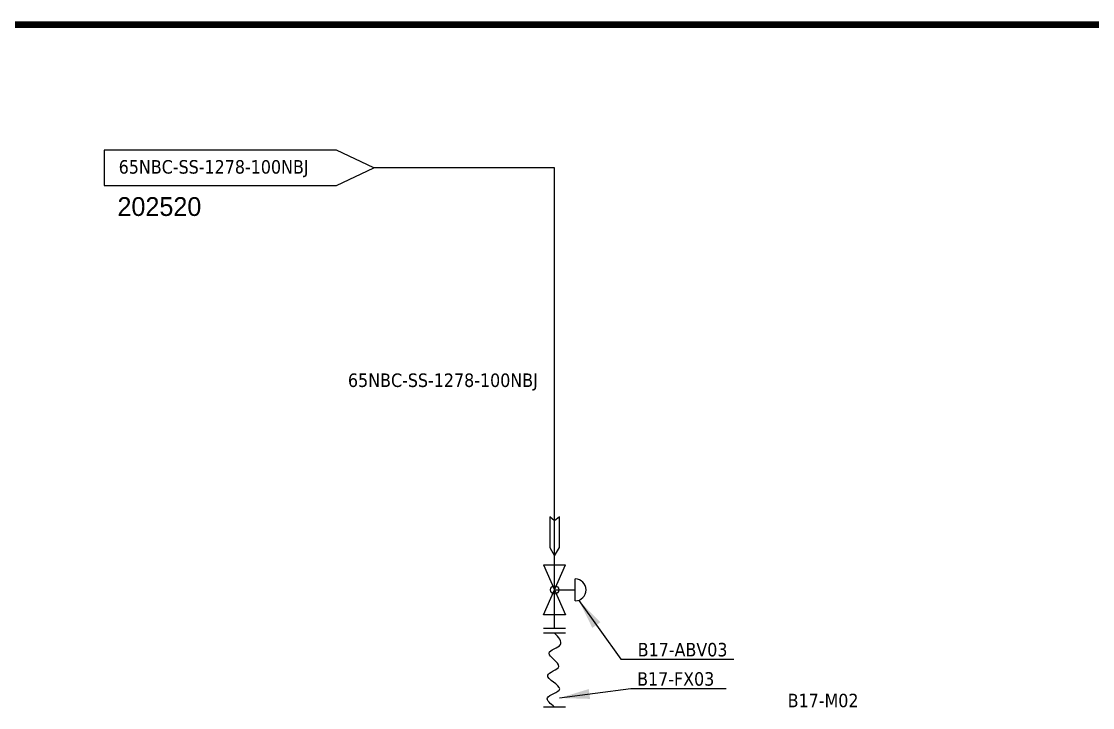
# Model space of a CAD drawing. Header units: millimetres. Extents: x -6314 to 11113, y -129 to 3675.
# Drawn here: x 1380 to 2267, y 3107 to 3675 of the extents above; entities that cross this region are included whole.
import ezdxf

# ---------------------------------------------------------------- set-up
doc = ezdxf.new("R2010")
doc.units = ezdxf.units.MM
doc.layers.add('HW LINE', color=1, linetype='Continuous')
doc.layers.add('Reference', color=6, linetype='Continuous')
doc.layers.add('TITLE TEXT', color=7, linetype='Continuous', lineweight=20)
doc.dimstyles.new('ISO-25', dxfattribs={"dimtxt": 2.5, "dimasz": 2.5, "dimexe": 1.25, "dimexo": 0.625, "dimtad": 1, "dimtxsty": 'Standard', "dimcen": 2.5, "dimadec": 0, "dimazin": 0, "dimtfac": 1, "dimtmove": 0, "dimatfit": 3, "dimfxl": 1, "dimarcsym": 0})

msp = doc.modelspace()

# ---------------------------------------------------------------- linework, layer by layer
for p, q in [((1821.64, 3553.68), (1671.86, 3553.68)), ((1821.64, 3273.26), (1821.64, 3553.68)), ((1821.64, 3171.99), (1821.64, 3273.26))]:
    msp.add_line(p, q)
at = {"linetype": 'Continuous', "lineweight": -3}
for p, q in [((1812.52, 3183.3), (1830.76, 3224.89)), ((1812.52, 3224.89), (1830.76, 3183.3)), ((1812.52, 3224.89), (1830.76, 3224.89)), ((1838.61, 3194.99), (1838.61, 3213.19)), ((1821.64, 3204.09), (1838.61, 3204.09)), ((1830.76, 3183.3), (1812.52, 3183.3)), ((1830.76, 3171.99), (1812.52, 3171.99)), ((1830.76, 3168.19), (1812.52, 3168.19)), ((1830.76, 3107.07), (1812.52, 3107.07))]:
    msp.add_line(p, q, dxfattribs=at)
msp.add_circle((1821.64, 3204.09), 3.45)
msp.add_arc((1838.61, 3204.09), 9.1, 270, 90, dxfattribs=at)
msp.add_spline([(1821.64, 3107.07), (1815.63, 3114.6), (1825.84, 3122.03), (1815.88, 3133.35), (1825.04, 3140.66), (1816.98, 3151.66), (1826.54, 3158.83), (1821.64, 3168.19)], degree=3)
at = {"layer": 'HW LINE'}
msp.add_lwpolyline([(1817.55, 3239.26), (1821.64, 3232.38), (1825.73, 3239.26), (1825.73, 3264.66), (1821.64, 3261.22), (1817.55, 3264.66), (1817.55, 3239.26)], close=True, dxfattribs=at)
at = {"layer": 'Reference'}
msp.add_lwpolyline([(1641.07, 3568.24), (1448.61, 3568.24), (1448.61, 3539.13), (1641.07, 3539.13), (1671.86, 3553.68)], close=True, dxfattribs=at)
at = {"layer": 'TITLE TEXT', "ltscale": 5, "const_width": 5.38}
msp.add_lwpolyline([(5403.36, 3672.24), (5403.36, 53.58), (287.33, 53.58), (287.33, 3672.24)], close=True, dxfattribs=at)

# ---------------------------------------------------------------- texts
at = {"char_height": 11.1664, "width": 777.1843}
for s, insert, attachment_point in [('\\pxt9;{\\fTahoma|b0|i0|c0|p34;65NBC-SS-1278-100NBJ}', (1460.52, 3560.05), 1), ('\\pxt9;{\\fTahoma|b0|i0|c0|p34;65NBC-SS-1278-100NBJ}', (1650.42, 3383.33), 1), ('{\\fTahoma|b0|i0|c0|p34;B17-ABV03}', (1964.79, 3160.19), 3), ('{\\fTahoma|b0|i0|c0|p34;B17-FX03}', (1889.97, 3135.93), 1), ('{\\fTahoma|b0|i0|c0|p34;B17-M02}', (2073.33, 3118.05), 3)]:
    msp.add_mtext(s, dxfattribs=dict(at, insert=insert, attachment_point=attachment_point))
at = {"layer": 'Reference', "insert": (1459.5, 3529.38), "char_height": 15.571, "attachment_point": 1}
msp.add_mtext_dynamic_manual_height_columns('202520', width=393.6715, gutter_width=12.5, heights=[0], dxfattribs=at)

# ---------------------------------------------------------------- leaders
at = {"linetype": 'Continuous', "lineweight": -3}
for points in [[(1841.67, 3195.32), (1876.44, 3146.68), (1970.15, 3146.68)], [(1825.68, 3114.54), (1884.61, 3122.43), (1963.7, 3122.43)]]:
    msp.add_leader(points, dimstyle='ISO-25', override={"dimscale": 10, "dimtad": 0}, dxfattribs=at)

doc.saveas('drawing.dxf')
